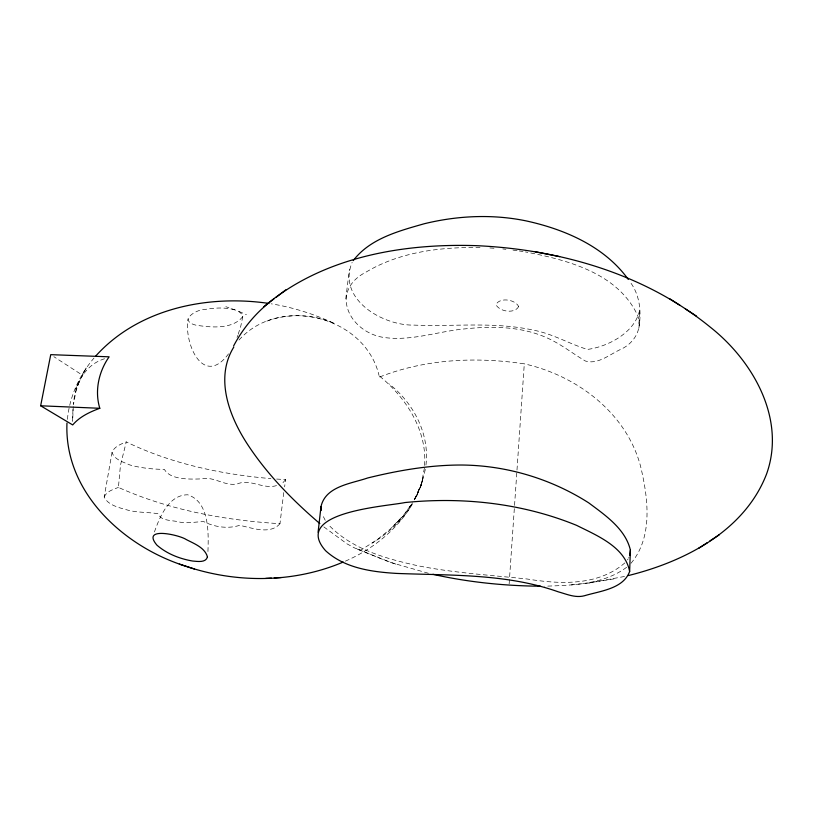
<?xml version="1.0" encoding="UTF-8"?>
<svg xmlns="http://www.w3.org/2000/svg" width="813" height="813" viewBox="0 0 813 813"><rect width="100%" height="100%" fill="white"/><g stroke="black" fill="none" stroke-linecap="round" stroke-linejoin="round"><path stroke-width="0.61" stroke-dasharray="4.07 3.05" d="M283.727 492.607L279.977 523.694C224.734 520.33 169.155 510.117 118.413 487.414L120.476 465.178L126.269 441.916C171.36 463.776 221.217 474.335 270.902 478.623M479.995 247.548C441.053 246.918 400.108 251.715 366.104 272.07C329.316 290.942 348.838 331.186 382.445 337.232C410.23 341.775 437.516 331.358 464.975 328.879C492.18 326.013 520.96 326.298 546.366 337.588C560.34 343.665 572.271 353.289 585.309 360.982C597.992 364.986 610.136 354.031 621.152 349.163C634.75 342.913 644.313 326.856 636.223 312.558C615.421 272.335 566.417 259.804 525.432 251.928M638.825 328.259C641.589 312.04 639.983 294.591 629.577 281.288M639.038 323.828L639.628 310.068C635.258 332.263 608.307 346.724 587.403 349.427C569.293 343.858 552.698 333.818 533.907 330.251C494.456 321.46 453.898 326.785 413.949 325.098C382.435 325.718 336.897 298.96 352.141 262.386M424.559 465.463C427.333 429.884 405.352 396.856 379.132 375.799M509.151 583.764L514.456 506.672M514.548 505.401L516.895 471.286M516.987 470.016L524.294 363.848C476.012 356.633 425.25 358.97 379.508 377.049M72.946 409.457L72.591 421.449M238.25 334.173L240.861 325.769L242.782 316.582L242.518 314.682L238.25 311.084L225.862 306.694M207.945 551.509C208.555 533.023 209.602 501.753 187.671 494.782C168.423 494.904 159.49 517.515 154.094 532.922M73.241 406.673L72.642 421.459M425.951 465.056C429.742 433.736 413.339 402.669 388.899 383.777M67.418 419.356C69.512 396.785 79.278 375.22 93.993 358.076M424.406 467.953L421.622 482.881L414.701 499.924M345.738 298.971L349.407 269.479M276.654 479.06L285.678 479.589L284.591 486.845M425.341 469.416L421.175 485.148L414.102 500.147M279.977 523.694C270.129 534.984 252.162 527.942 239.611 525.32C228.27 529.07 214.459 527.139 203.819 521.641C195.953 521.722 188.016 523.623 180.09 522.18C173.535 520.035 160.679 521.54 158.342 513.806C149.084 512.078 137.793 512.779 128.119 510.208C119.836 507.83 107.977 505.432 104.196 496.987L112.052 452.374C114.257 446.53 120.944 444.101 126.269 441.916M242.782 316.582C232.427 329.732 210.689 327.476 195.801 325.149C178.199 320.688 196.014 309.184 205.567 309.367C215.496 307.67 225.973 307.212 235.729 310.099M421.622 482.881L423.37 476.825L420.026 487.902M422.618 480.91L416.246 496.956L416.673 495.971M285.678 479.589L282.324 483.4M104.196 496.987C106.513 491.387 113.21 489.406 118.413 487.414M420.646 486.55L421.337 484.812L414.142 499.975M237.05 337.395L237.874 335.383M420.951 485.859L415.778 497.942M418.299 492.089L415.585 497.495M629.038 557.271L628.713 557.931M323.859 526.915L347.039 543.877L354.895 548.114L360.881 550.137L377.506 539.415L390.067 529.243L403.39 515.442L412.537 502.769M345.383 561.133C373.086 549.151 397.821 529.172 413.095 502.912M628.144 558.907L627.494 559.883M411.724 504.06L409.163 507.891M410.047 507.84C400.382 522.342 386.998 534.08 372.181 543.125M405.382 512.973L411.246 504.995M228.524 353.858C203.494 387.811 183.901 343.98 187.966 318.848M239.022 340.007C279.306 294.926 364.996 315.881 379.041 375.484M630.969 563.307C653.418 536.641 648.042 497.282 640.441 465.768C626.081 412.506 576.569 375.494 524.294 363.848M396.998 522.556L403.594 515.676L392.435 527.068M624.841 562.911C597.799 586.214 560.127 584.283 527.241 579.019C490.889 575.177 454.284 572.952 418.37 565.858C386.368 558.856 352.293 549.486 328.899 525.188M626.64 567.291C603.327 584.588 572.586 585.279 544.73 586.203M104.562 358.746C84.41 364.956 74.796 384.752 73.455 404.447L75.863 391.663L79.684 380.169L75.568 389.203L86.168 367.954L82.083 374.966L53.871 356.694M266.857 321.115C288.676 313.066 313.594 314.052 334.743 323.706C314.611 314.235 293.178 307.355 271.196 303.818M571.295 584.923L589.1 582.982L625.919 576.214M589.1 582.982L613.856 578.907M276.501 485.625C263.107 489.517 250.272 478.572 237.67 483.796C224.754 486.794 214.063 476.022 201.868 478.867C190.13 479.304 170.273 480.046 164.399 469.396C152.742 469.243 140.995 468.105 129.755 464.924C123.525 462.13 114.094 459.579 112.052 452.374M489.893 247.965L495.442 248.341M502.841 248.961L505.91 249.276M513.023 250.099L518.033 250.78M519.273 250.963L522.993 251.522M428.38 573.267L391.927 562.84L356.633 548.846L385.575 560.574L398.39 564.984M238.981 311.45L246.41 314.651M325.23 520.3L322.243 514.385M518.633 306.542C514.792 314.062 499.528 311.775 495.96 304.672C499.619 297.03 515.208 299.347 518.633 306.542"/><path stroke-width="1.22" d="M629.638 571.498C625.024 546.844 596.762 535.462 576.61 525.361C522.566 503.247 462.821 496.692 404.935 502.556C386.47 506.418 291.156 511.926 325.566 550.686C344.651 568.246 371.734 571.895 396.581 573.419C450.737 575.563 506.489 573.47 558.348 591.854C566.824 594.191 575.543 598.175 584.486 595.736C600.228 590.98 623.205 588.937 629.638 571.498L630.38 550.035C625.38 528.887 605.207 515.188 588.744 502.881C551.092 478.806 506.56 465.412 461.845 465.026C430.047 464.924 398.472 470.381 367.679 477.973C351.023 483.715 325.485 486.194 320.983 506.672L318.086 532.251M40.65 405.789L50.741 354.661L109.125 356.816C98.79 371.541 94.45 390.86 99.806 408.289C89.847 411.947 79.704 416.683 72.703 424.935L40.65 405.789L99.806 408.289M629.75 555.492L630.38 550.035M233.616 345.921C243.331 327.558 257.071 311.288 273.839 299.011M233.819 347.029C214.551 378.197 229.307 416.551 247.65 444.518C267.304 474.507 292.67 500.351 319.834 523.582M353.259 260.617C369.905 238.585 398.797 231.014 424.152 223.778C457.333 215.628 492.302 213.961 525.869 220.841C564.578 229.246 604.486 246.359 628.297 279.438M95.588 356.206C138.312 308.564 207.62 294.428 268.94 303.432M628.317 575.574C684.546 561.641 744.657 531.031 766.608 473.908C786.191 418.99 753.072 360.901 710.328 327.192C645.004 273.89 560.127 249.54 476.875 245.678C402.262 243.107 322.009 257.132 263.656 306.877M275.993 297.416L285.83 289.814M698.591 548.348L707.371 542.627M709.861 540.93L719.251 534.802M343.238 562.047C293.849 583.063 236.644 583.429 186.045 566.305C124.013 546.946 64.044 492.536 66.961 423.085M265.719 578.399L271.379 578.084M274.225 577.911L281.247 577.525M540.564 586.214C504.416 585.878 468.217 582.21 432.912 574.303M559.618 256.623L535.218 251.745M179.348 564.1L194.337 569.009M669.76 298.767L680.064 305.424M685.369 308.92L696.578 316.166M321.206 510.493L320.983 506.672M207.457 556.915C205.831 562.992 197.417 561.397 192.62 561.031C179.703 558.826 166.858 553.816 156.909 545.137C140.822 526.052 179.46 534.944 186.147 539.486C193.992 543.602 204.866 547.545 207.457 556.915"/></g></svg>
